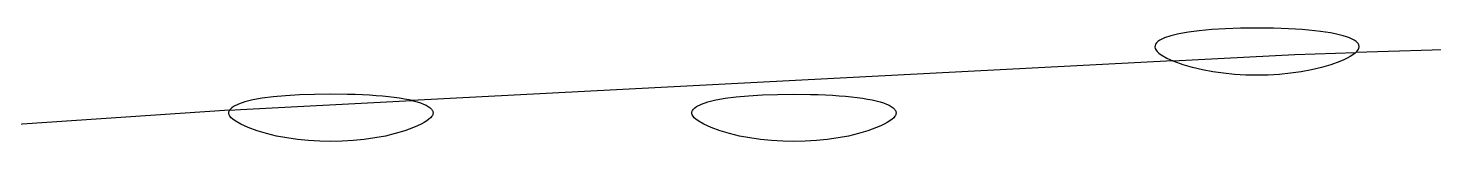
# Model space of a CAD drawing. Extents: x 70.3 to 133.4, y -81.7 to -32.
# Drawn here: x 71.3264 to 71.4951, y -64.9847 to -64.9683 of the extents above; entities that cross this region are included whole.
import ezdxf

# ---------------------------------------------------------------- set-up
doc = ezdxf.new("R2010")
doc.units = 0
doc.layers.add('BLACK', color=7, linetype='CONTINUOUS')

msp = doc.modelspace()

# ---------------------------------------------------------------- linework, layer by layer
at = {"layer": 'BLACK', "linetype": 'CONTINUOUS'}
for p, q in [((71.461955, -64.969864), (71.46179, -64.970021)), ((71.46217, -64.969713), (71.461955, -64.969864)), ((71.462748, -64.969428), (71.46217, -64.969713)), ((71.463517, -64.969169), (71.462748, -64.969428)), ((71.464474, -64.968938), (71.463517, -64.969169)), ((71.465612, -64.968737), (71.464474, -64.968938)), ((71.466926, -64.968568), (71.465612, -64.968737)), ((71.468412, -64.968433), (71.466926, -64.968568)), ((71.470064, -64.968334), (71.468412, -64.968433)), ((71.471878, -64.968273), (71.470064, -64.968334)), ((71.473848, -64.968252), (71.471878, -64.968273)), ((71.475818, -64.968273), (71.473848, -64.968252)), ((71.476745, -64.968298), (71.475818, -64.968273)), ((71.477632, -64.968334), (71.476745, -64.968298)), ((71.478479, -64.968379), (71.477632, -64.968334)), ((71.479284, -64.968433), (71.478479, -64.968379)), ((71.480048, -64.968496), (71.479284, -64.968433)), ((71.48077, -64.968568), (71.480048, -64.968496)), ((71.481449, -64.968648), (71.48077, -64.968568)), ((71.482085, -64.968737), (71.481449, -64.968648)), ((71.482676, -64.968834), (71.482085, -64.968737)), ((71.483223, -64.968938), (71.482676, -64.968834)), ((71.483724, -64.96905), (71.483223, -64.968938)), ((71.484179, -64.969169), (71.483724, -64.96905)), ((71.484587, -64.969295), (71.484179, -64.969169)), ((71.484948, -64.969428), (71.484587, -64.969295)), ((71.485261, -64.969567), (71.484948, -64.969428)), ((71.485526, -64.969713), (71.485261, -64.969567)), ((71.485741, -64.969864), (71.485526, -64.969713)), ((71.485907, -64.970021), (71.485741, -64.969864)), ((71.461611, -64.970351), (71.461599, -64.970524)), ((71.461599, -64.970524), (71.46164, -64.970701)), ((71.461675, -64.970184), (71.461611, -64.970351)), ((71.46164, -64.970701), (71.461733, -64.970883)), ((71.46179, -64.970021), (71.461675, -64.970184)), ((71.461733, -64.970883), (71.46188, -64.971069)), ((71.46188, -64.971069), (71.462082, -64.971258)), ((71.462082, -64.971258), (71.462338, -64.971452)), ((71.462338, -64.971452), (71.463018, -64.971848)), ((71.463729, -64.972167), (71.47837, -64.971401)), ((71.47837, -64.971401), (71.485706, -64.971172)), ((71.485358, -64.971452), (71.485046, -64.971648)), ((71.485615, -64.971258), (71.485358, -64.971452)), ((71.485706, -64.971172), (71.485615, -64.971258)), ((71.519371, -64.970122), (71.485706, -64.971172)), ((71.485706, -64.971172), (71.485816, -64.971069)), ((71.485816, -64.971069), (71.485963, -64.970883)), ((71.48597, -64.970102), (71.485907, -64.970021)), ((71.485963, -64.970883), (71.486017, -64.970792)), ((71.486021, -64.970184), (71.48597, -64.970102)), ((71.486017, -64.970792), (71.486057, -64.970701)), ((71.48606, -64.970267), (71.486021, -64.970184)), ((71.486057, -64.970701), (71.486084, -64.970612)), ((71.486085, -64.970351), (71.48606, -64.970267)), ((71.486084, -64.970612), (71.486097, -64.970524)), ((71.486098, -64.970437), (71.486085, -64.970351)), ((71.486097, -64.970524), (71.486098, -64.970437)), ((71.463729, -64.972167), (71.372421, -64.976948)), ((71.463018, -64.971848), (71.463729, -64.972167)), ((71.463926, -64.972256), (71.463729, -64.972167)), ((71.464988, -64.972643), (71.463926, -64.972256)), ((71.466122, -64.972978), (71.464988, -64.972643)), ((71.467316, -64.973262), (71.466122, -64.972978)), ((71.468562, -64.973494), (71.467316, -64.973262)), ((71.48038, -64.973262), (71.479135, -64.973494)), ((71.481574, -64.972978), (71.48038, -64.973262)), ((71.482708, -64.972643), (71.481574, -64.972978)), ((71.48377, -64.972256), (71.482708, -64.972643)), ((71.484253, -64.972051), (71.48377, -64.972256)), ((71.484678, -64.971848), (71.484253, -64.972051)), ((71.485046, -64.971648), (71.484678, -64.971848)), ((71.469848, -64.973675), (71.468562, -64.973494)), ((71.471164, -64.973804), (71.469848, -64.973675)), ((71.472501, -64.973882), (71.471164, -64.973804)), ((71.473848, -64.973907), (71.472501, -64.973882)), ((71.475195, -64.973882), (71.473848, -64.973907)), ((71.476532, -64.973804), (71.475195, -64.973882)), ((71.477849, -64.973675), (71.476532, -64.973804)), ((71.479135, -64.973494), (71.477849, -64.973675)), ((71.355801, -64.976505), (71.354487, -64.976675)), ((71.357287, -64.97637), (71.355801, -64.976505)), ((71.358939, -64.976271), (71.357287, -64.97637)), ((71.360753, -64.97621), (71.358939, -64.976271)), ((71.362723, -64.97619), (71.360753, -64.97621)), ((71.364693, -64.97621), (71.362723, -64.97619)), ((71.36562, -64.976236), (71.364693, -64.97621)), ((71.366507, -64.976271), (71.36562, -64.976236)), ((71.367354, -64.976316), (71.366507, -64.976271)), ((71.368159, -64.97637), (71.367354, -64.976316)), ((71.368923, -64.976434), (71.368159, -64.97637)), ((71.369645, -64.976505), (71.368923, -64.976434)), ((71.370324, -64.976586), (71.369645, -64.976505)), ((71.37096, -64.976675), (71.370324, -64.976586)), ((71.410049, -64.976675), (71.411364, -64.976505)), ((71.411364, -64.976505), (71.41285, -64.97637)), ((71.41285, -64.97637), (71.414502, -64.976271)), ((71.414502, -64.976271), (71.416316, -64.97621)), ((71.416316, -64.97621), (71.418286, -64.97619)), ((71.418286, -64.97619), (71.420256, -64.97621)), ((71.420256, -64.97621), (71.421182, -64.976236)), ((71.421182, -64.976236), (71.422069, -64.976271)), ((71.422069, -64.976271), (71.422916, -64.976316)), ((71.422916, -64.976316), (71.423722, -64.97637)), ((71.423722, -64.97637), (71.424486, -64.976434)), ((71.424486, -64.976434), (71.425208, -64.976505)), ((71.425208, -64.976505), (71.425887, -64.976586)), ((71.425887, -64.976586), (71.426522, -64.976675)), ((71.350557, -64.978112), (71.2522, -64.984662)), ((71.350474, -64.978461), (71.350486, -64.978289)), ((71.350486, -64.978289), (71.35055, -64.978121)), ((71.35055, -64.978121), (71.350557, -64.978112)), ((71.350665, -64.977959), (71.350557, -64.978112)), ((71.350557, -64.978112), (71.351889, -64.978023)), ((71.35083, -64.977802), (71.350665, -64.977959)), ((71.351045, -64.97765), (71.35083, -64.977802)), ((71.351623, -64.977366), (71.351045, -64.97765)), ((71.352393, -64.977107), (71.351623, -64.977366)), ((71.351889, -64.978023), (71.372421, -64.976948)), ((71.353349, -64.976876), (71.352393, -64.977107)), ((71.354487, -64.976675), (71.353349, -64.976876)), ((71.371551, -64.976771), (71.37096, -64.976675)), ((71.372098, -64.976876), (71.371551, -64.976771)), ((71.372421, -64.976948), (71.372098, -64.976876)), ((71.372421, -64.976948), (71.372599, -64.976988)), ((71.372599, -64.976988), (71.373054, -64.977107)), ((71.373054, -64.977107), (71.373462, -64.977233)), ((71.373462, -64.977233), (71.373823, -64.977366)), ((71.373823, -64.977366), (71.374136, -64.977505)), ((71.374136, -64.977505), (71.374401, -64.97765)), ((71.374401, -64.97765), (71.374616, -64.977802)), ((71.374616, -64.977802), (71.374782, -64.977959)), ((71.374782, -64.977959), (71.374845, -64.978039)), ((71.374845, -64.978039), (71.374896, -64.978121)), ((71.374896, -64.978121), (71.374935, -64.978204)), ((71.374935, -64.978204), (71.37496, -64.978289)), ((71.37496, -64.978289), (71.374973, -64.978375)), ((71.406037, -64.978461), (71.406049, -64.978289)), ((71.406049, -64.978289), (71.406112, -64.978121)), ((71.406112, -64.978121), (71.406227, -64.977959)), ((71.406227, -64.977959), (71.406393, -64.977802)), ((71.406393, -64.977802), (71.406608, -64.97765)), ((71.406608, -64.97765), (71.407186, -64.977366)), ((71.407186, -64.977366), (71.407955, -64.977107)), ((71.407955, -64.977107), (71.408911, -64.976876)), ((71.408911, -64.976876), (71.410049, -64.976675)), ((71.426522, -64.976675), (71.427114, -64.976771)), ((71.427114, -64.976771), (71.42766, -64.976876)), ((71.42766, -64.976876), (71.428161, -64.976988)), ((71.428161, -64.976988), (71.428616, -64.977107)), ((71.428616, -64.977107), (71.429025, -64.977233)), ((71.429025, -64.977233), (71.429386, -64.977366)), ((71.429386, -64.977366), (71.429699, -64.977505)), ((71.429699, -64.977505), (71.429963, -64.97765)), ((71.429963, -64.97765), (71.430179, -64.977802)), ((71.430179, -64.977802), (71.430344, -64.977959)), ((71.430344, -64.977959), (71.430408, -64.978039)), ((71.430408, -64.978039), (71.430459, -64.978121)), ((71.430459, -64.978121), (71.430497, -64.978204)), ((71.430497, -64.978204), (71.430523, -64.978289)), ((71.430523, -64.978289), (71.430535, -64.978375)), ((71.350515, -64.978639), (71.350474, -64.978461)), ((71.350608, -64.97882), (71.350515, -64.978639)), ((71.350755, -64.979006), (71.350608, -64.97882)), ((71.350957, -64.979196), (71.350755, -64.979006)), ((71.351213, -64.979389), (71.350957, -64.979196)), ((71.351893, -64.979785), (71.351213, -64.979389)), ((71.352801, -64.980193), (71.351893, -64.979785)), ((71.373128, -64.979988), (71.372645, -64.980193)), ((71.373553, -64.979785), (71.373128, -64.979988)), ((71.373921, -64.979586), (71.373553, -64.979785)), ((71.374233, -64.979389), (71.373921, -64.979586)), ((71.37449, -64.979196), (71.374233, -64.979389)), ((71.374691, -64.979006), (71.37449, -64.979196)), ((71.374838, -64.97882), (71.374691, -64.979006)), ((71.374892, -64.978729), (71.374838, -64.97882)), ((71.374932, -64.978639), (71.374892, -64.978729)), ((71.374959, -64.978549), (71.374932, -64.978639)), ((71.374972, -64.978461), (71.374959, -64.978549)), ((71.374973, -64.978375), (71.374972, -64.978461)), ((71.406077, -64.978639), (71.406037, -64.978461)), ((71.406171, -64.97882), (71.406077, -64.978639)), ((71.406318, -64.979006), (71.406171, -64.97882)), ((71.406519, -64.979196), (71.406318, -64.979006)), ((71.406776, -64.979389), (71.406519, -64.979196)), ((71.407456, -64.979785), (71.406776, -64.979389)), ((71.408364, -64.980193), (71.407456, -64.979785)), ((71.42869, -64.979988), (71.428208, -64.980193)), ((71.429115, -64.979785), (71.42869, -64.979988)), ((71.429484, -64.979586), (71.429115, -64.979785)), ((71.429796, -64.979389), (71.429484, -64.979586)), ((71.430052, -64.979196), (71.429796, -64.979389)), ((71.430254, -64.979006), (71.430052, -64.979196)), ((71.430401, -64.97882), (71.430254, -64.979006)), ((71.430454, -64.978729), (71.430401, -64.97882)), ((71.430494, -64.978639), (71.430454, -64.978729)), ((71.430521, -64.978549), (71.430494, -64.978639)), ((71.430535, -64.978461), (71.430521, -64.978549)), ((71.430535, -64.978375), (71.430535, -64.978461)), ((71.353863, -64.98058), (71.352801, -64.980193)), ((71.354997, -64.980916), (71.353863, -64.98058)), ((71.356191, -64.981199), (71.354997, -64.980916)), ((71.357437, -64.981432), (71.356191, -64.981199)), ((71.358723, -64.981612), (71.357437, -64.981432)), ((71.360039, -64.981741), (71.358723, -64.981612)), ((71.366724, -64.981612), (71.365407, -64.981741)), ((71.36801, -64.981432), (71.366724, -64.981612)), ((71.369255, -64.981199), (71.36801, -64.981432)), ((71.370449, -64.980916), (71.369255, -64.981199)), ((71.371583, -64.98058), (71.370449, -64.980916)), ((71.372645, -64.980193), (71.371583, -64.98058)), ((71.409426, -64.98058), (71.408364, -64.980193)), ((71.410559, -64.980916), (71.409426, -64.98058)), ((71.411754, -64.981199), (71.410559, -64.980916)), ((71.412999, -64.981432), (71.411754, -64.981199)), ((71.414285, -64.981612), (71.412999, -64.981432)), ((71.415602, -64.981741), (71.414285, -64.981612)), ((71.422286, -64.981612), (71.42097, -64.981741)), ((71.423572, -64.981432), (71.422286, -64.981612)), ((71.424817, -64.981199), (71.423572, -64.981432)), ((71.426012, -64.980916), (71.424817, -64.981199)), ((71.427145, -64.98058), (71.426012, -64.980916)), ((71.428208, -64.980193), (71.427145, -64.98058)), ((71.361376, -64.981819), (71.360039, -64.981741)), ((71.362723, -64.981845), (71.361376, -64.981819)), ((71.36407, -64.981819), (71.362723, -64.981845)), ((71.365407, -64.981741), (71.36407, -64.981819)), ((71.416939, -64.981819), (71.415602, -64.981741)), ((71.418286, -64.981845), (71.416939, -64.981819)), ((71.419633, -64.981819), (71.418286, -64.981845)), ((71.42097, -64.981741), (71.419633, -64.981819))]:
    msp.add_line(p, q, dxfattribs=at)

doc.saveas('drawing.dxf')
